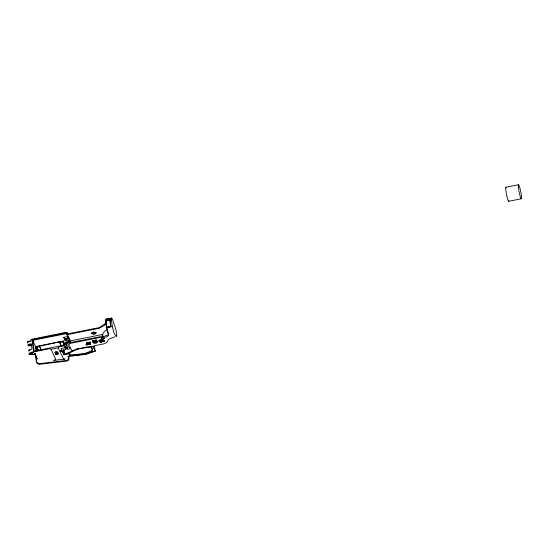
<?xml version="1.0" encoding="UTF-8"?>
<svg xmlns="http://www.w3.org/2000/svg" width="549" height="549" viewBox="0 0 549 549"><rect width="100%" height="100%" fill="white"/><g stroke="black" fill="none" stroke-linecap="round" stroke-linejoin="round"><path stroke-width="0.82" d="M104.667 341.21C103.219 339.68 103.514 342.754 104.626 340.929M103.418 341.204C103.603 340.888 105.779 341.334 102.286 341.128C103.143 342.391 100.234 341.938 101.51 341.286L102.039 341.526M68.371 357.79L68.357 357.028M65.276 354.599L65.647 354.352M95.636 340.86L95.65 340.27L96.144 340.757L95.89 340.092L95.423 340.188L95.375 340.915L95.67 340.435M29.536 354.414A2.162 0.947 -8 0 1 29.262 353.803L30.373 353.007L33.798 352.293L31.924 339.804L67.163 332.776L68.049 334.279M30.874 340.97L29.186 341.306M70.128 342.452L70.361 340.867L66.731 333.559L32.727 340.332L34.23 351.099L63.787 345.204L63.602 343.88L100.474 336.681L103.212 336.812L108.18 334.794A9.443 3.006 -9 0 0 108.407 334.293L108.428 334.108A9.573 5.277 -6.8 0 0 108.311 333.305L107.995 332.289M69.867 347.023L69.888 346.639M36.186 358.744L36.653 362.052A3.074 2.759 -1.4 0 0 37.263 363.39L38.464 364.165A2.422 1.352 -5 0 0 39.885 364.241L67.15 361.036L68.831 359.89L68.879 356.953L69.723 355.841L68.57 356.39L84.313 354.544A5.25 2.299 -8 0 0 86.591 354.043L95.135 351.175L94.469 346.007M36.852 359.574C37.504 357.996 36.399 359.753 36.433 356.795M88.163 344.573L88.602 344.401L87.552 344.065L87.387 344.813L87.806 344.154L88.032 344.477L87.806 344.154M87.792 344.525L88.231 344.477M100.577 341.972L100.597 341.608M100.536 342.199L101.414 342.02L100.343 341.519L100.179 342.267L100.803 341.759M103.04 336.818C101.668 333.696 104.372 331.095 106.897 329.819M41.127 349.953L39.48 346.378L36.2 347.229L36.193 350.797L35.603 346.584L32.727 340.332M36.509 346.989L36.804 347.675L36.33 347.092L36.371 348.244L36.076 347.496L36.419 348.073L36.584 346.954L38.107 350.379L36.495 346.995M87.387 344.813L87.552 344.065M106.273 320.794L106.204 323.224M106.307 321.398L104.708 324.02L99.204 327.602L67.685 333.888L67.163 332.776M58.16 352.973L57.666 354.441A1.201 0.528 -8 0 1 56.478 354.675L55.765 354.482L55.415 353.522L58.16 352.973L57.961 353.302M61.941 350.008C61.982 351.916 64.199 351.84 63.711 349.658M77.251 348.732L65.53 353.947L64.844 353.81L64.226 352.54L64.24 350.914L61.021 351.573L60.452 350.324L61.193 351.518L64.24 350.914M57.508 352.774L57.583 351.731L56.513 351.477A1.4 0.618 -8 0 0 55.524 351.676L54.845 352.273L55.195 353.233L57.508 352.774L56.801 352.575A1.201 0.528 -8 0 0 55.627 352.815L55.195 353.233M65.194 354.681L65.413 354.229M33.619 351.909L50.165 348.608L51.098 349.274L58.173 347.867L58.873 346.893L64.583 345.74L65.791 349.459L63.348 350.056L63.65 351.291M106.197 323.052L104.2 325.536L99.3 328.275L67.486 334.616M59.539 341.814L59.615 342.363L62.785 341.821L63.197 341.08M27.759 341.91L27.471 342.308A2.361 1.036 -8 0 0 27.779 342.974M96.013 332.495L95.238 333.188A2.114 0.926 -8 0 1 93.261 333.586L92.033 333.284A2.361 1.036 -8 0 1 91.704 332.866M86.852 343.139L86.708 343.084A0.913 0.398 -8 0 1 86.612 342.727L90.365 341.979A0.913 0.398 -8 0 1 90.592 342.308L86.763 343.036L87.202 344.031L90.448 343.386L90.551 342.549M102.732 340.771C102.848 338.28 94.16 343.619 102.876 340.908L103.006 339.858A0.954 0.419 -8 0 0 102.793 339.495L98.964 340.263A0.954 0.419 -8 0 0 99.095 340.641L99.417 341.128M93.049 341.094C93.515 341.471 92.047 340.709 93.268 341.149M27.999 341.691L27.622 342.061A2.162 0.947 -8 0 0 27.704 342.569M62.792 341.821A0.741 0.659 -24.7 0 1 63.169 342.157L63.403 343.468L64.151 343.825M65.4 354.517L65.942 354.263M86.502 344.559L87.264 344.703L86.227 344.868L86.186 344.401L86.886 344.223L87.119 344.477L86.207 344.566L87.133 344.662L86.2 344.697M92.692 340.84L93.083 341.018M92.712 341.004L93.357 340.881L92.959 340.84M60.973 342.089L60.898 341.54L59.615 342.363L61.303 346.021M109.176 339.001L115.228 336.743M33.208 342.02L33.873 341.629M27.882 341.828L28.335 341.499M60.898 341.54L39.453 346.186L39.247 345.856M63.361 343.331L69.689 340.421L70.361 340.867L102.711 334.465M72.434 350.763L72.187 350.742M28.63 341.677L29.303 341.451M29.797 349.988L30.47 349.761M89.384 343.441L87.085 343.667L90.681 342.754M90.338 343.242L90.482 342.439M28.246 341.615L28.74 341.334M95.162 350.996L86.701 353.837A5.6 2.457 -8 0 1 85.109 354.249M78.157 348.869L77.533 349.068L93.344 346.419L95.265 345.575L104.619 343.667L106.472 342.562A5.222 4.653 -24.7 0 0 108.263 339.378M30.881 339.419L64.13 332.701A0.7 0.624 -24.7 0 1 64.377 332.694L66.738 333.023M102.876 340.908L99.458 341.087M108.4 334.279A8.42 0.988 78.7 0 1 106.726 327.979L105.703 320.952L111.44 319.779A8.42 0.988 78.7 0 1 112.765 320.108L114.844 326.257A5.202 0.611 78.7 0 1 116.367 332.275A8.736 1.029 78.7 0 1 116.642 334.217A5.202 0.611 78.7 0 1 116.21 336.002L114.782 334.526A8.42 0.988 78.7 0 1 112.428 326.847L111.351 319.71L105.586 320.698L110.013 319.813L110.96 326.538L106.527 327.424L105.573 320.678L110.013 319.813M28.685 341.437L30.888 340.881M65.722 354.352L66.765 354.098A2.807 2.498 -24.7 0 0 67.465 353.899L78.377 348.725L87.806 346.872L89.837 347.119M92.465 341.354L93.104 341.19M99.232 340.703L99.678 340.195L102.924 339.961M86.227 344.868L86.57 344.786M87.119 344.477L86.481 344.388L87.099 344.312M106.657 327.719L112.291 326.435L106.52 327.403L110.96 326.538M106.053 319.257L111.687 318.118L105.943 319.278M505.89 187.236L518.469 184.732M508.799 201.263L521.378 198.752M105.573 320.678L109.793 319.834L110.733 326.552M64.398 339.049L66.504 338.63A2.807 2.498 -24.7 0 1 67.246 338.575M35.603 346.584L69.606 339.804L69.689 340.421L66.813 334.169M64.583 345.74L64.398 344.415L66.292 344.038L66.731 344.992M66.292 344.038L66.477 345.362L69.037 344.847L69.291 345.472M94.407 340.387L94.428 340.558C91.848 341.018 95.622 340.092 93.872 340.62L94.016 341.059L93.872 340.62M95.08 340.256L94.634 340.517L95.389 340.524M96.15 340.215L96.734 340.641L96.123 340.044L96.377 340.709M93.893 340.792L94.497 340.689M93.927 340.86L94.675 341.053L93.714 341.245L93.46 340.579M94.648 340.888L93.714 341.245M95.608 340.696L94.956 340.407L94.86 341.011L94.613 340.346M96.356 340.545L96.734 340.641M64.967 347.675L61.165 348.574L62.442 351.532M66.861 347.297C69.352 345.026 71.85 349.96 67.678 349.082L66.477 345.362M35.747 354.174L30.593 354.606M31.622 354.606L35.548 354.105M89.37 343.331L87.449 343.674L86.879 343.283L87.202 344.031M100.975 341.018L102.553 340.703M89.432 343.99L88.739 344.546L88.492 343.88L89.418 344.017M90.53 343.674L89.569 343.839L90.489 343.482L90.606 343.949L90.331 343.132M89.096 344.477L88.897 343.928L89.412 343.825M90.009 343.955L90.544 343.599M102.334 341.245L103.239 341.656L103.04 341.107M87.572 344.237L88.622 344.573M88.513 344.045L89.377 343.873M101.414 342.02L100.343 341.519M101.181 341.526L102.382 341.437M89.981 343.88L90.578 343.784M102.889 341.725L102.286 341.128M89 344.278L89.357 343.708M90.057 344.058L90.757 344.148L89.803 344.333L89.549 343.667M87.366 344.648L88.602 344.401M88.492 343.88L89.068 344.305M101.393 341.855L100.179 342.267M102.862 341.56L103.219 341.485M64.226 352.54L62.902 352.705L62.559 351.25M55.765 354.482L58.084 354.016M64.123 332.79L66.546 333.099M30.435 345.945L28.164 345.733A2.361 1.036 -8 0 1 27.855 345.067L29.076 344.196L31.211 343.736L31.966 349.123L29.824 349.576L28.61 350.447A2.361 1.036 -8 0 0 28.919 351.113M71.754 355.841L79.269 354.963M80.936 354.764L84.278 354.373M92.98 341.004C91.127 340.956 94.517 340.455 92.747 340.888M64.494 343.756L65.153 343.969M57.151 342.288L59.587 342.171L61.296 345.884M31.142 354.675L30.113 354.565M63.952 343.839L63.787 343.811M102.533 338.211L103.768 338.925L103.329 339.001L102.533 338.211L104.523 338.637L101.579 338.054L101.476 338.472M63.938 354.352L64.363 354.441M29.694 354.462L30.229 354.647M29.845 354.558L29.365 354.311A2.361 1.036 -8 0 1 29.056 353.645C29.886 352.547 33.77 351.346 33.798 352.293M102.718 340.6L99.698 341.046L99.561 341.574M64.082 354.4L63.917 354.839L62.902 352.705M69.901 347.002L72.056 351.01M105.717 320.973L105.737 320.911A8.42 0.988 78.7 0 1 106.183 319.333M94.984 340.572L95.375 340.915M34.491 353.563L35.232 354.455L34.594 353.824M34.937 354.572L35.61 355.265L34.772 354.194M103.068 341.272L103.239 341.656M101.153 341.354C102.196 342.651 102.011 340.414 103.342 340.922M96.706 340.476L96.5 340.147M92.836 346.179L95.135 351.175M90.64 343.18C90.022 342.109 86.66 342.665 86.968 343.907M89.954 343.715L90.036 343.887M90.935 346.687C95.67 351.6 88.842 352.273 85.658 353.68A3.15 1.379 -8 0 1 84.045 354.064L71.082 355.478L69.277 354.867L68.488 353.288M90.537 346.419C95.162 351.305 88.629 351.744 85.424 353.22A2.8 1.228 -8 0 1 83.99 353.563L71.164 354.97L69.558 354.428L68.776 352.883M66.731 333.559L69.606 339.804M67.328 336.633C69.284 338.966 63.753 339.9 63.725 337.354M67.513 347.62L67.424 348.54A0.94 0.412 -8 0 1 66.477 348.732L65.605 347.991L65.791 349.459M64.398 344.415L65.654 347.14L66.292 347.407A0.94 0.412 -8 0 0 67.239 347.215M58.173 347.867L63.519 358.929A1.784 0.782 -8 0 0 64.329 359.08L65.002 359.053L53.727 360.377L54.955 360.034L55.607 359.183L51.098 349.274M39.453 346.186L41.127 349.83M38.231 350.337L36.666 346.934L38.121 350.372M36.2 347.229L36.515 347.908L36.255 347.181M36.11 347.393L36.419 348.073M36.227 348.91L37.023 351.113M60.616 350.269L61.021 351.573M35.218 353.638L36.495 361.976L37.497 363.102L39.247 363.664L67.294 360.35L68.55 358.559L68.138 356.129M68.248 356.5L68.35 356.884M107.419 330.162L107.844 331.788M36.268 357.433L37.099 358.511L36.426 357.811L36.207 356.294M36.035 356.939L36.728 357.701L35.891 356.624M35.52 355.814L36.351 356.884L35.678 356.191L35.362 353.954M107.268 329.496L107.007 328.323M106.678 326.614L106.479 325.365M102.169 334.526L102.526 337.045M102.938 340.078L103.027 340.675M99.273 340.812L99.355 341.409M95.89 340.092L95.423 340.188M90.757 344.148L89.803 344.333M69.037 344.847L69.044 343.633L100.57 337.354L102.423 337.992C104.296 337.175 107.933 337.326 108.578 335.007M67.506 347.716L67.678 349.082M39.404 345.822L39.48 346.378M35.692 355.176L35.953 357.09M35.088 353.865L35.308 355.381L35.98 356.075L35.163 355.073L34.944 353.556M508.937 200.859A7.178 0.844 78.7 0 1 506.61 194.881A7.178 0.844 78.7 0 1 506.13 187.312M108.345 334.245A6.313 1.908 44.4 0 1 108.544 334.979M66.491 338.719A2.628 2.34 -24.7 0 1 67.191 338.671M28.171 342.363A1.572 0.686 -8 0 1 28.219 342.006M29.31 350.495A1.572 0.686 -8 0 1 29.378 350.317M66.662 338.98A2.807 2.498 -24.7 0 1 67.156 338.918M67.452 353.872A2.676 2.381 -24.7 0 1 66.765 354.098M93.076 342.171A2.361 1.036 -8 0 0 93.303 342.363L94.531 342.665A2.114 0.926 -8 0 0 96.507 342.267L97.283 341.567A2.361 1.036 -8 0 0 97.2 341.101M63.876 337.58C66.285 344.086 70.855 333.909 63.876 337.58M91.964 333.044L91.82 333.291A2.361 1.036 -8 0 0 92.122 333.957L93.357 334.252A2.114 0.926 -8 0 0 95.334 333.861L96.109 333.161A2.361 1.036 -8 0 0 95.8 332.495L94.572 332.2A2.114 0.926 -8 0 0 92.589 332.591L91.964 333.044M93.234 342.123L93.09 342.37A2.361 1.036 -8 0 0 93.392 343.036L94.627 343.331A2.114 0.926 -8 0 0 96.603 342.94L97.379 342.24A2.361 1.036 -8 0 0 97.07 341.574L95.842 341.279A2.114 0.926 -8 0 0 93.858 341.67L93.234 342.123M28.795 344.765L28.623 344.937A1.572 0.686 -8 0 0 28.912 345.561L31.375 345.074A1.572 0.686 -8 0 0 31.087 344.443L28.795 344.765M30.017 353.508L29.852 353.68A1.572 0.686 -8 0 0 30.14 354.304L32.597 353.817A1.572 0.686 -8 0 0 32.309 353.192L30.017 353.508M70.361 340.867L65.722 343.997L65.043 343.873L70.361 340.867M93.529 332.255L93.028 332.385L94.051 332.179L93.529 332.255M63.91 343.791L63.21 342.288L63.91 343.811M36.646 347.778L36.33 347.092L36.646 347.778M518.38 187.23A7.178 0.844 78.7 0 0 521.138 198.676A7.178 0.844 78.7 0 0 520.253 189.316A7.178 0.844 78.7 0 0 518.38 187.23"/></g></svg>
